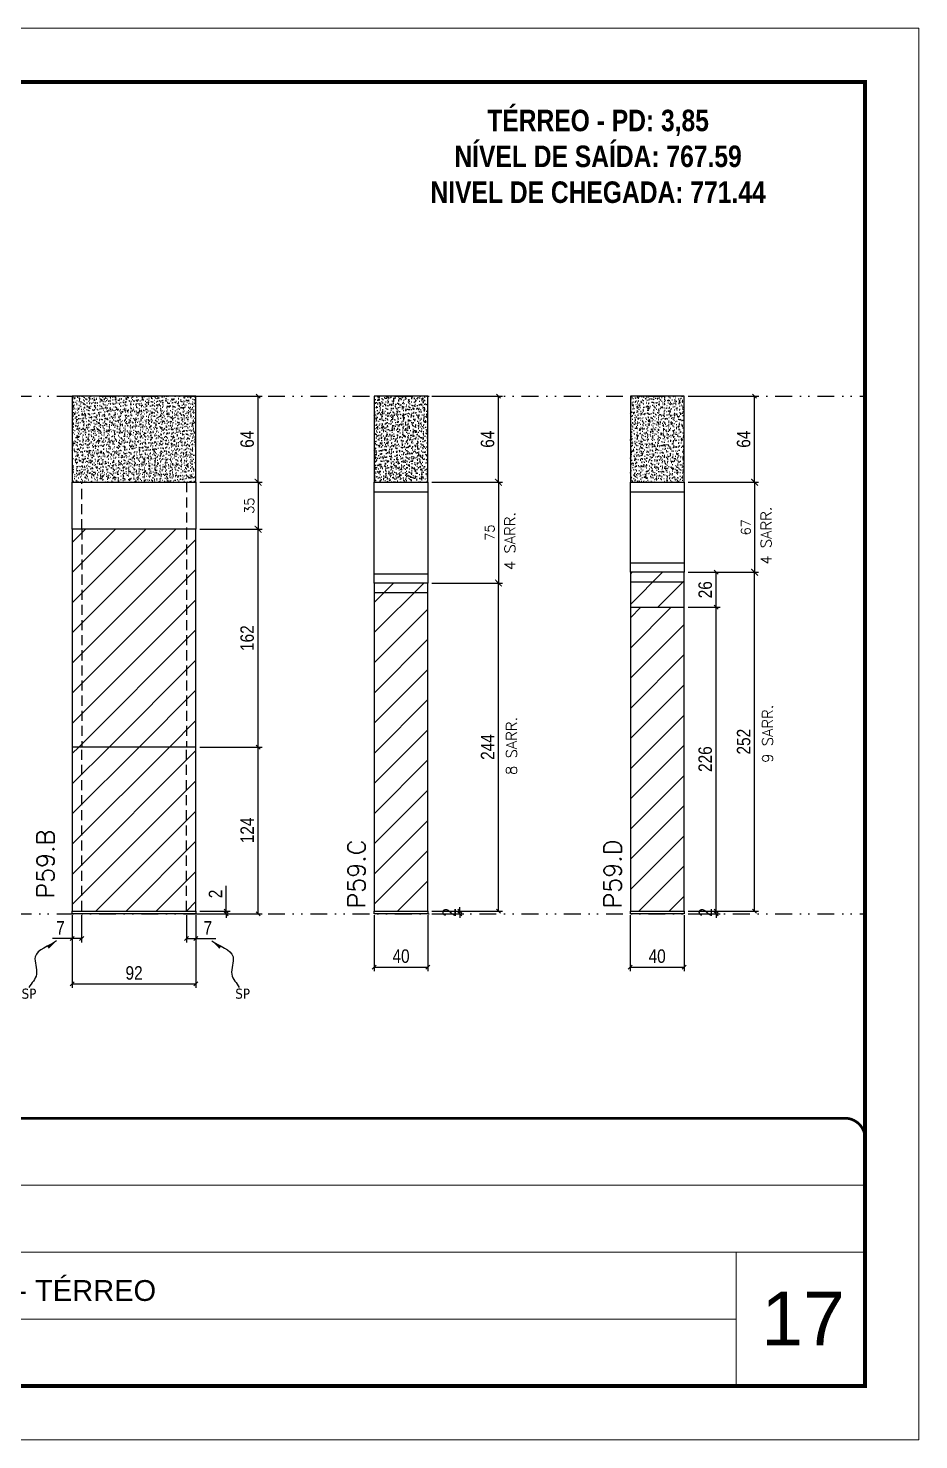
# Model space of a CAD drawing. Extents: x 1945 to 10875, y -3405 to 3369.
# Drawn here: x 2767 to 3430, y -3405 to -2355 of the extents above; entities that cross this region are included whole.
import ezdxf

# ---------------------------------------------------------------- set-up
doc = ezdxf.new("R2010")
doc.units = 0
for name, pattern in [('CONTINUO', [0]), ('DASHED', [0.75, 0.5, -0.25]), ('DIVIDE2', [0.625, 0.25, -0.125, 0, -0.125, 0, -0.125]), ('HIDDEN', [0.375, 0.25, -0.125])]:
    doc.linetypes.add(name, pattern=pattern)
for name, color, linetype, lineweight in [('CARIMBO', 255, 'Continuous', 9), ('Folhas', 255, 'Continuous', 9), ('Hachura', 251, 'Continuous', 9), ('SARRAFO DE PRESSAO', 251, 'DASHED', 9), ('Texto Seção', 7, 'Continuous', 15)]:
    doc.layers.add(name, color=color, linetype=linetype, lineweight=lineweight)
for name, color, linetype in [('COTA', 241, 'Continuous'), ('FUNDOS', 1, 'Continuous'), ('NOMENCLATURA', 7, 'Continuous'), ('Nível', 160, 'Continuous'), ('Painéis', 200, 'Continuous'), ('SARR_2.2x7', 40, 'Continuous'), ('Sarrafo de Pressão', 42, 'HIDDEN'), ('texto', 7, 'Continuous')]:
    doc.layers.add(name, color=color, linetype=linetype)
doc.styles.add('ARIAL', font='arial.ttf')
doc.styles.add('COTA TECNICA', font='techl___.ttf', dxfattribs={"height": 10})
doc.styles.add('COTA TECNICA-50', font='techl___.ttf', dxfattribs={"height": 10})
doc.styles.add('REGUA-120', font='ROMANS.shx', dxfattribs={"height": 15})
doc.styles.add('ROMANC', font='techb___.ttf', dxfattribs={"height": 2.5})
doc.styles.add('ROMANS', font='romans.shx')
doc.styles.get("Standard").update_dxf_attribs({"font": 'arial.ttf'})
doc.dimstyles.new('COTA PAINEL-50', dxfattribs={"dimtxt": 10, "dimasz": 3, "dimexe": 3, "dimexo": 3, "dimgap": 3, "dimtad": 1, "dimdec": 1, "dimzin": 12, "dimdsep": 46, "dimtxsty": 'COTA TECNICA-50', "dimblk1": 'OBLIQUE', "dimblk2": 'OBLIQUE', "dimsah": 1, "dimcen": 0.9, "dimclrd": 4, "dimclre": 4, "dimclrt": 240, "dimadec": 1, "dimazin": 3, "dimtfac": 1, "dimtdec": 1, "dimtmove": 0, "dimatfit": 3, "dimfxl": 1, "dimtolj": 1, "dimtzin": 12, "dimarcsym": 0})
doc.dimstyles.new('Cota Paínel', dxfattribs={"dimtxt": 7, "dimasz": 5, "dimexe": 3, "dimexo": 3, "dimgap": 3, "dimtad": 1, "dimdec": 1, "dimzin": 12, "dimdsep": 46, "dimtxsty": 'ROMANS', "dimblk": 'ARCHTICK', "dimcen": 0, "dimclrd": 4, "dimclre": 4, "dimclrt": 1, "dimadec": 1, "dimazin": 3, "dimtfac": 1, "dimtdec": 1, "dimtmove": 0, "dimatfit": 3, "dimldrblk": 'OBLIQUE', "dimfxl": 1, "dimtolj": 1, "dimtzin": 12, "dimarcsym": 0})
doc.dimstyles.new('PAINEL', dxfattribs={"dimtxt": 10, "dimasz": 3, "dimexe": 3, "dimexo": 3, "dimgap": 3, "dimtad": 1, "dimdec": 1, "dimzin": 12, "dimdsep": 46, "dimtxsty": 'COTA TECNICA', "dimblk1": 'OBLIQUE', "dimblk2": 'OBLIQUE', "dimsah": 1, "dimcen": 0.9, "dimclrd": 4, "dimclre": 4, "dimclrt": 240, "dimadec": 1, "dimazin": 3, "dimtfac": 1, "dimtdec": 1, "dimtmove": 0, "dimatfit": 3, "dimfxl": 1, "dimtolj": 1, "dimtzin": 12, "dimarcsym": 0})
doc.dimstyles.get("Standard").update_dxf_attribs({"dimtxt": 0.18, "dimasz": 0.18, "dimexe": 0.18, "dimexo": 0.0625, "dimgap": 0.09, "dimtad": 0, "dimtih": 1, "dimtoh": 1, "dimdec": 4, "dimzin": 0, "dimdsep": 46, "dimtxsty": 'Standard', "dimcen": 0.09, "dimadec": 0, "dimazin": 0, "dimtfac": 1, "dimtdec": 4, "dimtofl": 0, "dimtmove": 0, "dimatfit": 3, "dimfxl": 1, "dimtolj": 1, "dimtzin": 0, "dimarcsym": 0})
pattern_1 = [(45, (-128674.293, -34148.98), (-11.2253202, 11.2253202), [])]

# ---------------------------------------------------------------- blocks, each defined once
blk = doc.blocks.new('9999999999')
at = {"color": 30, "linetype": 'CONTINUO'}
for p, q in [((98564.6, 34379.6), (99584, 34379.6)), ((98564.6, 34329.8), (99488, 34329.8)), ((99584, 34329.8), (99488, 34329.8)), ((99488, 34329.8), (99488, 34230.2)), ((98564.6, 34280), (99488, 34280))]:
    blk.add_line(p, q, dxfattribs=at)
at = {"color": 30, "linetype": 'CONTINUO', "const_width": 2}
blk.add_lwpolyline([(99584, 34230.2), (99584, 34414.4, 0.414214), (99569, 34429.4), (98229, 34429.4, 0.414214), (98214, 34414.4), (98214, 34245.2, 0.414214), (98229, 34230.2), (99584, 34230.2)], format="xyb", dxfattribs=at)
at = {"layer": 'Folhas'}
blk.add_lwpolyline([(98139, 34190.2), (99624, 34190.2), (99624, 35240.2), (98139, 35240.2)], close=True, dxfattribs=at)
at = {"layer": 'Folhas', "color": 30, "const_width": 3}
blk.add_lwpolyline([(98214, 34230.2), (99584, 34230.2), (99584, 35200.2), (98214, 35200.2)], close=True, dxfattribs=at)
at = {"color": 7, "linetype": 'Continuous', "ltscale": 5, "style": 'ARIAL'}
blk.add_text('TRECHO II - TÉRREO', height=15.483, dxfattribs=at).set_placement((98837.7, 34293.5))
blk = doc.blocks.new('_Oblique')
at = {"color": 0, "linetype": 'ByBlock', "lineweight": -2}
blk.add_line((-0.5, -0.5), (0.5, 0.5), dxfattribs=at)
blk = doc.blocks.new('*D458')
at = {"layer": 'COTA', "color": 4, "lineweight": -2, "transparency": 16777216}
for p, q in [((3258.5, -2759.2), (3311, -2759.2)), ((3308, -3011.2), (3308, -2759.2)), ((3258.5, -3011.2), (3311, -3011.2))]:
    blk.add_line(p, q, dxfattribs=at)
at = {"layer": 'Defpoints', "color": 0, "transparency": 16777216}
for p in [(3255.5, -2759.2), (3308, -2759.2), (3255.5, -3011.2)]:
    blk.add_point(p, dxfattribs=at)
at = {"layer": 'COTA', "color": 4, "lineweight": -2, "transparency": 16777216, "xscale": 3, "yscale": 3, "zscale": 3}
for p, rotation in [((3308, -2759.2), 90), ((3308, -3011.2), 270)]:
    blk.add_blockref('_Oblique', p, dxfattribs=dict(at, rotation=rotation))
at = {"layer": 'COTA', "color": 240, "transparency": 16777216, "insert": (3299.9, -2885.2), "char_height": 10, "attachment_point": 5, "rotation": 90, "style": 'COTA TECNICA'}
blk.add_mtext('\\A1;252', dxfattribs=at)
blk = doc.blocks.new('*D459')
at = {"layer": 'COTA', "color": 4, "lineweight": -2, "transparency": 16777216}
for p, q in [((3215.5, -3014.2), (3215.5, -3055.9)), ((3255.5, -3014.2), (3255.5, -3055.9)), ((3215.5, -3052.9), (3255.5, -3052.9))]:
    blk.add_line(p, q, dxfattribs=at)
at = {"layer": 'Defpoints', "color": 0, "transparency": 16777216}
for p in [(3215.5, -3011.2), (3255.5, -3011.2), (3255.5, -3052.9)]:
    blk.add_point(p, dxfattribs=at)
at = {"layer": 'COTA', "color": 4, "lineweight": -2, "transparency": 16777216, "xscale": 3, "yscale": 3, "zscale": 3, "rotation": 180}
blk.add_blockref('_Oblique', (3215.5, -3052.9), dxfattribs=at)
at = {"layer": 'COTA', "color": 4, "lineweight": -2, "transparency": 16777216, "xscale": 3, "yscale": 3, "zscale": 3}
blk.add_blockref('_Oblique', (3255.5, -3052.9), dxfattribs=at)
at = {"layer": 'COTA', "color": 240, "transparency": 16777216, "insert": (3235.5, -3044.8), "char_height": 10, "attachment_point": 5, "style": 'COTA TECNICA'}
blk.add_mtext('\\A1;40', dxfattribs=at)
blk = doc.blocks.new('*D460')
at = {"layer": 'COTA', "color": 4, "linetype": 'ByBlock', "lineweight": -2, "transparency": 16777216}
for p, q in [((3258.5, -2628.2), (3311, -2628.2)), ((3308, -2692.2), (3308, -2628.2)), ((3258.5, -2692.2), (3311, -2692.2))]:
    blk.add_line(p, q, dxfattribs=at)
at = {"layer": 'Defpoints', "color": 0, "linetype": 'ByBlock', "transparency": 16777216}
for p in [(3255.5, -2628.2), (3308, -2628.2), (3255.5, -2692.2)]:
    blk.add_point(p, dxfattribs=at)
at = {"layer": 'COTA', "color": 4, "linetype": 'ByBlock', "lineweight": -2, "transparency": 16777216, "xscale": 3, "yscale": 3, "zscale": 3}
for p, rotation in [((3308, -2628.2), 90), ((3308, -2692.2), 270)]:
    blk.add_blockref('_Oblique', p, dxfattribs=dict(at, rotation=rotation))
at = {"layer": 'COTA', "color": 240, "linetype": 'ByBlock', "transparency": 16777216, "insert": (3299.9, -2660.2), "char_height": 10, "attachment_point": 5, "rotation": 90, "style": 'COTA TECNICA'}
blk.add_mtext('\\A1;64', dxfattribs=at)
blk = doc.blocks.new('*D461')
at = {"layer": 'COTA', "color": 4, "lineweight": -2, "transparency": 16777216}
for p, q in [((3258.5, -3011.2), (3282.4, -3011.2)), ((3258.5, -3013.2), (3282.4, -3013.2)), ((3279.4, -3011.2), (3279.4, -3008.2)), ((3279.4, -3013.2), (3279.4, -3011.2)), ((3279.4, -3013.2), (3279.4, -3016.2))]:
    blk.add_line(p, q, dxfattribs=at)
at = {"layer": 'Defpoints', "color": 0, "transparency": 16777216}
for p in [(3255.5, -3011.2), (3255.5, -3013.2), (3279.4, -3011.2)]:
    blk.add_point(p, dxfattribs=at)
at = {"layer": 'COTA', "color": 4, "lineweight": -2, "transparency": 16777216, "xscale": 3, "yscale": 3, "zscale": 3}
for p, rotation in [((3279.4, -3011.2), 270), ((3279.4, -3013.2), 90)]:
    blk.add_blockref('_Oblique', p, dxfattribs=dict(at, rotation=rotation))
at = {"layer": 'COTA', "color": 240, "transparency": 16777216, "insert": (3271.4, -3012.2), "char_height": 10, "attachment_point": 5, "rotation": 90, "style": 'COTA TECNICA-50'}
blk.add_mtext('\\A1;2', dxfattribs=at)
blk = doc.blocks.new('*D474')
at = {"layer": 'COTA', "color": 4, "linetype": 'ByBlock', "lineweight": -2, "transparency": 16777216}
for p, q in [((3258.5, -2785.2), (3282.4, -2785.2)), ((3279.4, -3011.2), (3279.4, -2785.2)), ((3258.5, -3011.2), (3282.4, -3011.2))]:
    blk.add_line(p, q, dxfattribs=at)
at = {"layer": 'Defpoints', "color": 0, "linetype": 'ByBlock', "transparency": 16777216}
for p in [(3255.5, -2785.2), (3279.4, -2785.2), (3255.5, -3011.2)]:
    blk.add_point(p, dxfattribs=at)
at = {"layer": 'COTA', "color": 4, "linetype": 'ByBlock', "lineweight": -2, "transparency": 16777216, "xscale": 3, "yscale": 3, "zscale": 3}
for p, rotation in [((3279.4, -2785.2), 90), ((3279.4, -3011.2), 270)]:
    blk.add_blockref('_Oblique', p, dxfattribs=dict(at, rotation=rotation))
at = {"layer": 'COTA', "color": 240, "linetype": 'ByBlock', "transparency": 16777216, "insert": (3271.3, -2898.2), "char_height": 10, "attachment_point": 5, "rotation": 90, "style": 'COTA TECNICA'}
blk.add_mtext('\\A1;226', dxfattribs=at)
blk = doc.blocks.new('*D475')
at = {"layer": 'COTA', "color": 4, "linetype": 'ByBlock', "lineweight": -2, "transparency": 16777216}
for p, q in [((3258.5, -2759.2), (3282.4, -2759.2)), ((3279.4, -2785.2), (3279.4, -2759.2)), ((3258.5, -2785.2), (3282.4, -2785.2))]:
    blk.add_line(p, q, dxfattribs=at)
at = {"layer": 'Defpoints', "color": 0, "linetype": 'ByBlock', "transparency": 16777216}
for p in [(3255.5, -2759.2), (3279.4, -2759.2), (3255.5, -2785.2)]:
    blk.add_point(p, dxfattribs=at)
at = {"layer": 'COTA', "color": 4, "linetype": 'ByBlock', "lineweight": -2, "transparency": 16777216, "xscale": 3, "yscale": 3, "zscale": 3}
for p, rotation in [((3279.4, -2759.2), 90), ((3279.4, -2785.2), 270)]:
    blk.add_blockref('_Oblique', p, dxfattribs=dict(at, rotation=rotation))
at = {"layer": 'COTA', "color": 240, "linetype": 'ByBlock', "transparency": 16777216, "insert": (3271.3, -2772.2), "char_height": 10, "attachment_point": 5, "rotation": 90, "style": 'COTA TECNICA'}
blk.add_mtext('\\A1;26', dxfattribs=at)
blk = doc.blocks.new('*D462')
at = {"layer": 'COTA', "color": 4, "lineweight": -2, "transparency": 16777216}
for p, q in [((3067.9, -2767.2), (3120.4, -2767.2)), ((3117.4, -3011.2), (3117.4, -2767.2)), ((3067.9, -3011.2), (3120.4, -3011.2))]:
    blk.add_line(p, q, dxfattribs=at)
at = {"layer": 'Defpoints', "color": 0, "transparency": 16777216}
for p in [(3064.9, -2767.2), (3117.4, -2767.2), (3064.9, -3011.2)]:
    blk.add_point(p, dxfattribs=at)
at = {"layer": 'COTA', "color": 4, "lineweight": -2, "transparency": 16777216, "xscale": 3, "yscale": 3, "zscale": 3}
for p, rotation in [((3117.4, -2767.2), 90), ((3117.4, -3011.2), 270)]:
    blk.add_blockref('_Oblique', p, dxfattribs=dict(at, rotation=rotation))
at = {"layer": 'COTA', "color": 240, "transparency": 16777216, "insert": (3109.3, -2889.2), "char_height": 10, "attachment_point": 5, "rotation": 90, "style": 'COTA TECNICA'}
blk.add_mtext('\\A1;244', dxfattribs=at)
blk = doc.blocks.new('*D463')
at = {"layer": 'COTA', "color": 4, "lineweight": -2, "transparency": 16777216}
for p, q in [((3067.9, -2628.2), (3120.4, -2628.2)), ((3117.4, -2692.2), (3117.4, -2628.2)), ((3067.9, -2692.2), (3120.4, -2692.2))]:
    blk.add_line(p, q, dxfattribs=at)
at = {"layer": 'Defpoints', "color": 0, "transparency": 16777216}
for p in [(3064.9, -2628.2), (3117.4, -2628.2), (3064.9, -2692.2)]:
    blk.add_point(p, dxfattribs=at)
at = {"layer": 'COTA', "color": 4, "lineweight": -2, "transparency": 16777216, "xscale": 3, "yscale": 3, "zscale": 3}
for p, rotation in [((3117.4, -2628.2), 90), ((3117.4, -2692.2), 270)]:
    blk.add_blockref('_Oblique', p, dxfattribs=dict(at, rotation=rotation))
at = {"layer": 'COTA', "color": 240, "transparency": 16777216, "insert": (3109.3, -2660.2), "char_height": 10, "attachment_point": 5, "rotation": 90, "style": 'COTA TECNICA'}
blk.add_mtext('\\A1;64', dxfattribs=at)
blk = doc.blocks.new('*D464')
at = {"layer": 'COTA', "color": 4, "lineweight": -2, "transparency": 16777216}
for p, q in [((3024.9, -3014.2), (3024.9, -3055.9)), ((3064.9, -3014.2), (3064.9, -3055.9)), ((3024.9, -3052.9), (3064.9, -3052.9))]:
    blk.add_line(p, q, dxfattribs=at)
at = {"layer": 'Defpoints', "color": 0, "transparency": 16777216}
for p in [(3024.9, -3011.2), (3064.9, -3011.2), (3064.9, -3052.9)]:
    blk.add_point(p, dxfattribs=at)
at = {"layer": 'COTA', "color": 4, "lineweight": -2, "transparency": 16777216, "xscale": 3, "yscale": 3, "zscale": 3, "rotation": 180}
blk.add_blockref('_Oblique', (3024.9, -3052.9), dxfattribs=at)
at = {"layer": 'COTA', "color": 4, "lineweight": -2, "transparency": 16777216, "xscale": 3, "yscale": 3, "zscale": 3}
blk.add_blockref('_Oblique', (3064.9, -3052.9), dxfattribs=at)
at = {"layer": 'COTA', "color": 240, "transparency": 16777216, "insert": (3044.9, -3044.8), "char_height": 10, "attachment_point": 5, "style": 'COTA TECNICA'}
blk.add_mtext('\\A1;40', dxfattribs=at)
blk = doc.blocks.new('*D465')
at = {"layer": 'COTA', "color": 4, "lineweight": -2, "transparency": 16777216}
for p, q in [((3067.9, -3011.2), (3091.7, -3011.2)), ((3067.9, -3013.2), (3091.7, -3013.2)), ((3088.7, -3011.2), (3088.7, -3008.2)), ((3088.7, -3013.2), (3088.7, -3011.2)), ((3088.7, -3013.2), (3088.7, -3016.2))]:
    blk.add_line(p, q, dxfattribs=at)
at = {"layer": 'Defpoints', "color": 0, "transparency": 16777216}
for p in [(3064.9, -3011.2), (3064.9, -3013.2), (3088.7, -3011.2)]:
    blk.add_point(p, dxfattribs=at)
at = {"layer": 'COTA', "color": 4, "lineweight": -2, "transparency": 16777216, "xscale": 3, "yscale": 3, "zscale": 3}
for p, rotation in [((3088.7, -3011.2), 270), ((3088.7, -3013.2), 90)]:
    blk.add_blockref('_Oblique', p, dxfattribs=dict(at, rotation=rotation))
at = {"layer": 'COTA', "color": 240, "transparency": 16777216, "insert": (3080.7, -3012.2), "char_height": 10, "attachment_point": 5, "rotation": 90, "style": 'COTA TECNICA-50'}
blk.add_mtext('\\A1;2', dxfattribs=at)
blk = doc.blocks.new('*D466')
at = {"layer": 'COTA', "color": 4, "lineweight": -2, "transparency": 16777216}
for p, q in [((2800.2, -3014.2), (2800.2, -3068.4)), ((2892.2, -3014.2), (2892.2, -3068.4)), ((2800.2, -3065.4), (2892.2, -3065.4))]:
    blk.add_line(p, q, dxfattribs=at)
at = {"layer": 'Defpoints', "color": 0, "transparency": 16777216}
for p in [(2800.2, -3011.2), (2892.2, -3011.2), (2892.2, -3065.4)]:
    blk.add_point(p, dxfattribs=at)
at = {"layer": 'COTA', "color": 4, "lineweight": -2, "transparency": 16777216, "xscale": 3, "yscale": 3, "zscale": 3, "rotation": 180}
blk.add_blockref('_Oblique', (2800.2, -3065.4), dxfattribs=at)
at = {"layer": 'COTA', "color": 4, "lineweight": -2, "transparency": 16777216, "xscale": 3, "yscale": 3, "zscale": 3}
blk.add_blockref('_Oblique', (2892.2, -3065.4), dxfattribs=at)
at = {"layer": 'COTA', "color": 240, "transparency": 16777216, "insert": (2846.2, -3057.3), "char_height": 10, "attachment_point": 5, "style": 'COTA TECNICA'}
blk.add_mtext('\\A1;92', dxfattribs=at)
blk = doc.blocks.new('*D467')
at = {"layer": 'COTA', "color": 4, "lineweight": -2, "transparency": 16777216}
for p, q in [((2895.2, -2628.2), (2941.5, -2628.2)), ((2938.5, -2692.2), (2938.5, -2628.2)), ((2895.2, -2692.2), (2941.5, -2692.2))]:
    blk.add_line(p, q, dxfattribs=at)
at = {"layer": 'Defpoints', "color": 0, "transparency": 16777216}
for p in [(2892.2, -2628.2), (2938.5, -2628.2), (2892.2, -2692.2)]:
    blk.add_point(p, dxfattribs=at)
at = {"layer": 'COTA', "color": 4, "lineweight": -2, "transparency": 16777216, "xscale": 3, "yscale": 3, "zscale": 3}
for p, rotation in [((2938.5, -2628.2), 90), ((2938.5, -2692.2), 270)]:
    blk.add_blockref('_Oblique', p, dxfattribs=dict(at, rotation=rotation))
at = {"layer": 'COTA', "color": 240, "transparency": 16777216, "insert": (2930.4, -2660.2), "char_height": 10, "attachment_point": 5, "rotation": 90, "style": 'COTA TECNICA'}
blk.add_mtext('\\A1;64', dxfattribs=at)
blk = doc.blocks.new('*D468')
at = {"layer": 'COTA', "color": 4, "lineweight": -2, "transparency": 16777216}
for p, q in [((2895.2, -2889.2), (2941.5, -2889.2)), ((2938.5, -3013.2), (2938.5, -2889.2)), ((2895.2, -3013.2), (2941.5, -3013.2))]:
    blk.add_line(p, q, dxfattribs=at)
at = {"layer": 'Defpoints', "color": 0, "transparency": 16777216}
for p in [(2892.2, -2889.2), (2938.5, -2889.2), (2892.2, -3013.2)]:
    blk.add_point(p, dxfattribs=at)
at = {"layer": 'COTA', "color": 4, "lineweight": -2, "transparency": 16777216, "xscale": 3, "yscale": 3, "zscale": 3}
for p, rotation in [((2938.5, -2889.2), 90), ((2938.5, -3013.2), 270)]:
    blk.add_blockref('_Oblique', p, dxfattribs=dict(at, rotation=rotation))
at = {"layer": 'COTA', "color": 240, "transparency": 16777216, "insert": (2930.4, -2951.2), "char_height": 10, "attachment_point": 5, "rotation": 90, "style": 'COTA TECNICA-50'}
blk.add_mtext('\\A1;124', dxfattribs=at)
blk = doc.blocks.new('*D469')
at = {"layer": 'COTA', "color": 4, "lineweight": -2, "transparency": 16777216}
for p, q in [((2914.8, -3011.2), (2914.8, -2992.4)), ((2895.2, -3011.2), (2917.8, -3011.2)), ((2895.2, -3013.2), (2917.8, -3013.2)), ((2914.8, -3013.2), (2914.8, -3011.2)), ((2914.8, -3013.2), (2914.8, -3016.2))]:
    blk.add_line(p, q, dxfattribs=at)
at = {"layer": 'Defpoints', "color": 0, "transparency": 16777216}
for p in [(2892.2, -3011.2), (2892.2, -3013.2), (2914.8, -3013.2)]:
    blk.add_point(p, dxfattribs=at)
at = {"layer": 'COTA', "color": 4, "lineweight": -2, "transparency": 16777216, "xscale": 3, "yscale": 3, "zscale": 3}
for p, rotation in [((2914.8, -3011.2), 270), ((2914.8, -3013.2), 90)]:
    blk.add_blockref('_Oblique', p, dxfattribs=dict(at, rotation=rotation))
at = {"layer": 'COTA', "color": 240, "transparency": 16777216, "insert": (2906.8, -2998.5), "char_height": 10, "attachment_point": 5, "rotation": 90, "style": 'COTA TECNICA-50'}
blk.add_mtext('\\A1;2', dxfattribs=at)
blk = doc.blocks.new('*D470')
at = {"layer": 'COTA', "color": 4, "lineweight": -2, "transparency": 16777216}
for p, q in [((2800.2, -3016.2), (2800.2, -3034.7)), ((2807.2, -3014.2), (2807.2, -3034.7)), ((2800.2, -3031.7), (2785.5, -3031.7)), ((2807.2, -3031.7), (2800.2, -3031.7))]:
    blk.add_line(p, q, dxfattribs=at)
at = {"layer": 'Defpoints', "color": 0, "transparency": 16777216}
for p in [(2800.2, -3013.2), (2807.2, -3011.2), (2800.2, -3031.7)]:
    blk.add_point(p, dxfattribs=at)
at = {"layer": 'COTA', "color": 4, "lineweight": -2, "transparency": 16777216, "xscale": 3, "yscale": 3, "zscale": 3, "rotation": 180}
blk.add_blockref('_Oblique', (2800.2, -3031.7), dxfattribs=at)
at = {"layer": 'COTA', "color": 4, "lineweight": -2, "transparency": 16777216, "xscale": 3, "yscale": 3, "zscale": 3}
blk.add_blockref('_Oblique', (2807.2, -3031.7), dxfattribs=at)
at = {"layer": 'COTA', "color": 240, "transparency": 16777216, "insert": (2791.4, -3023.7), "char_height": 10, "attachment_point": 5, "style": 'COTA TECNICA-50'}
blk.add_mtext('\\A1;7', dxfattribs=at)
blk = doc.blocks.new('*D471')
at = {"layer": 'COTA', "color": 4, "lineweight": -2, "transparency": 16777216}
for p, q in [((2885.2, -3014.2), (2885.2, -3034.7)), ((2892.2, -3016.2), (2892.2, -3034.7)), ((2885.2, -3031.7), (2892.2, -3031.7)), ((2892.2, -3031.7), (2907, -3031.7))]:
    blk.add_line(p, q, dxfattribs=at)
at = {"layer": 'Defpoints', "color": 0, "transparency": 16777216}
for p in [(2885.2, -3011.2), (2892.2, -3013.2), (2892.2, -3031.7)]:
    blk.add_point(p, dxfattribs=at)
at = {"layer": 'COTA', "color": 4, "lineweight": -2, "transparency": 16777216, "xscale": 3, "yscale": 3, "zscale": 3, "rotation": 180}
blk.add_blockref('_Oblique', (2885.2, -3031.7), dxfattribs=at)
at = {"layer": 'COTA', "color": 4, "lineweight": -2, "transparency": 16777216, "xscale": 3, "yscale": 3, "zscale": 3}
blk.add_blockref('_Oblique', (2892.2, -3031.7), dxfattribs=at)
at = {"layer": 'COTA', "color": 240, "transparency": 16777216, "insert": (2901.1, -3023.7), "char_height": 10, "attachment_point": 5, "style": 'COTA TECNICA-50'}
blk.add_mtext('\\A1;7', dxfattribs=at)
blk = doc.blocks.new('*D472')
at = {"layer": 'Defpoints', "color": 0, "linetype": 'ByBlock', "transparency": 16777216}
for p in [(2892.2, -2727.2), (2938.5, -2727.2), (2892.2, -2889.2)]:
    blk.add_point(p, dxfattribs=at)
at = {"layer": 'FUNDOS', "color": 4, "linetype": 'ByBlock', "lineweight": -2, "transparency": 16777216}
for p, q in [((2895.2, -2727.2), (2941.5, -2727.2)), ((2938.5, -2889.2), (2938.5, -2727.2)), ((2895.2, -2889.2), (2941.5, -2889.2))]:
    blk.add_line(p, q, dxfattribs=at)
at = {"layer": 'FUNDOS', "color": 4, "linetype": 'ByBlock', "lineweight": -2, "transparency": 16777216, "xscale": 3, "yscale": 3, "zscale": 3}
for p, rotation in [((2938.5, -2727.2), 90), ((2938.5, -2889.2), 270)]:
    blk.add_blockref('_Oblique', p, dxfattribs=dict(at, rotation=rotation))
at = {"layer": 'FUNDOS', "color": 240, "linetype": 'ByBlock', "transparency": 16777216, "insert": (2930.4, -2808.2), "char_height": 10, "attachment_point": 5, "rotation": 90, "style": 'COTA TECNICA'}
blk.add_mtext('\\A1;162', dxfattribs=at)
blk = doc.blocks.new('_ArchTick')
at = {"color": 0, "linetype": 'ByBlock', "const_width": 0.15}
blk.add_lwpolyline([(-0.5, -0.5), (0.5, 0.5)], dxfattribs=at)
blk = doc.blocks.new('*D478')
at = {"layer": 'COTA', "color": 4, "lineweight": -2, "transparency": 16777216}
for p, q in [((2895.2, -2692.2), (2941.5, -2692.2)), ((2938.5, -2692.2), (2938.5, -2727.2)), ((2895.2, -2727.2), (2941.5, -2727.2))]:
    blk.add_line(p, q, dxfattribs=at)
at = {"layer": 'Defpoints', "color": 0, "transparency": 16777216}
for p in [(2892.2, -2692.2), (2892.2, -2727.2), (2938.5, -2727.2)]:
    blk.add_point(p, dxfattribs=at)
at = {"layer": 'COTA', "color": 4, "lineweight": -2, "transparency": 16777216, "xscale": 5, "yscale": 5, "zscale": 5}
for p, rotation in [((2938.5, -2692.2), 90), ((2938.5, -2727.2), 270)]:
    blk.add_blockref('_ArchTick', p, dxfattribs=dict(at, rotation=rotation))
at = {"layer": 'COTA', "color": 1, "transparency": 16777216, "insert": (2932, -2709.7), "char_height": 7, "attachment_point": 5, "rotation": 90, "style": 'ROMANS'}
blk.add_mtext('\\A1;35', dxfattribs=at)
blk = doc.blocks.new('*D479')
at = {"layer": 'COTA', "color": 4, "lineweight": -2, "transparency": 16777216}
for p, q in [((3067.9, -2692.2), (3120.4, -2692.2)), ((3117.4, -2692.2), (3117.4, -2767.2)), ((3067.9, -2767.2), (3120.4, -2767.2))]:
    blk.add_line(p, q, dxfattribs=at)
at = {"layer": 'Defpoints', "color": 0, "transparency": 16777216}
for p in [(3064.9, -2692.2), (3064.9, -2767.2), (3117.4, -2767.2)]:
    blk.add_point(p, dxfattribs=at)
at = {"layer": 'COTA', "color": 4, "lineweight": -2, "transparency": 16777216, "xscale": 5, "yscale": 5, "zscale": 5}
for p, rotation in [((3117.4, -2692.2), 90), ((3117.4, -2767.2), 270)]:
    blk.add_blockref('_ArchTick', p, dxfattribs=dict(at, rotation=rotation))
at = {"layer": 'COTA', "color": 1, "transparency": 16777216, "insert": (3110.9, -2729.7), "char_height": 7, "attachment_point": 5, "rotation": 90, "style": 'ROMANS'}
blk.add_mtext('\\A1;75', dxfattribs=at)
blk = doc.blocks.new('*D473')
at = {"layer": 'COTA', "color": 4, "lineweight": -2, "transparency": 16777216}
for p, q in [((3258.5, -2692.2), (3311, -2692.2)), ((3308, -2692.2), (3308, -2759.2)), ((3258.5, -2759.2), (3311, -2759.2))]:
    blk.add_line(p, q, dxfattribs=at)
at = {"layer": 'Defpoints', "color": 0, "transparency": 16777216}
for p in [(3255.5, -2692.2), (3255.5, -2759.2), (3308, -2759.2)]:
    blk.add_point(p, dxfattribs=at)
at = {"layer": 'COTA', "color": 4, "lineweight": -2, "transparency": 16777216, "xscale": 5, "yscale": 5, "zscale": 5}
for p, rotation in [((3308, -2692.2), 90), ((3308, -2759.2), 270)]:
    blk.add_blockref('_ArchTick', p, dxfattribs=dict(at, rotation=rotation))
at = {"layer": 'COTA', "color": 1, "transparency": 16777216, "insert": (3301.5, -2725.7), "char_height": 7, "attachment_point": 5, "rotation": 90, "style": 'ROMANS'}
blk.add_mtext('\\A1;67', dxfattribs=at)

msp = doc.modelspace()

# ---------------------------------------------------------------- hatches: boundary and pattern name
at = {"layer": 'COTA', "linetype": 'ByBlock'}
h = msp.add_hatch(dxfattribs=at)
h.set_pattern_fill('AR-CONC', color=256, scale=0.03)
h.set_pattern_definition([(50, (-128302.8376, -29517.48), (5.46554007, -0.47817257), [0.5715, -6.2865]), (355, (-128302.8376, -29517.48), (-1.05730264, 5.73170536), [0.4572, -5.02921753]), (100.4514447, (-128302.382, -29517.52), (4.40823741, 5.25353256), [0.48570026, -5.34270734]), (46.1842, (-128302.8376, -29515.956), (8.13237123, -1.26126984), [0.85725, -9.42975]), (96.6355576, (-128302.16, -29516.061), (7.122124, 7.42278374), [0.7285507, -8.01406824]), (351.184151, (-128302.8376, -29515.956), (7.122124, 7.42278374), [0.685799, -7.54379196]), (21, (-128302.0756, -29516.337), (4.54843174, -3.06795595), [0.5715, -6.2865]), (326, (-128302.0756, -29516.337), (1.85406085, 5.52563898), [0.4572, -5.0292]), (71.451445, (-128301.6965, -29516.5927), (6.40249258, 2.45768307), [0.48570026, -5.34269813]), (37.5, (-128302.8376, -29517.48), (0.092658098, 2.536651166), [0, -4.96824, 0, -5.1054, 0, -5.04825]), (7.5, (-128302.8376, -29517.48), (2.004589875, 3.005417245), [0, -2.91084, 0, -4.85394, 0, -1.92405]), (327.5, (-128304.5368, -29517.48), (4.067717855, -0.17186232), [0, -1.905, 0, -5.9436, 0, -7.8867]), (317.5, (-128305.2988, -29517.48), (4.44387544, 0.76279473), [0, -2.4765, 0, -3.94716, 0, -5.6007])])
h.paths.add_polyline_path([(2800.25, -2692.22), (2892.25, -2692.22), (2892.25, -2628.22), (2800.25, -2628.22)])
h = msp.add_hatch(dxfattribs=at)
h.set_pattern_fill('AR-CONC', color=256, scale=0.03)
h.set_pattern_definition([(50, (-1598.5, -1158.575), (5.46554, -0.4781726), [0.5715, -6.2865]), (355, (-1598.5, -1158.575), (-1.0573026, 5.7317054), [0.4572, -5.0292175]), (100.45144, (-1598.0445, -1158.615), (4.4082374, 5.2535326), [0.4857, -5.3427073]), (46.1842, (-1598.5, -1157.051), (8.132371, -1.26127), [0.85725, -9.42975]), (96.63556, (-1597.822, -1157.156), (7.122124, 7.422784), [0.72855, -8.014068]), (351.18415, (-1598.5, -1157.051), (7.122124, 7.422784), [0.685799, -7.543792]), (21, (-1597.738, -1157.432), (4.5484317, -3.067956), [0.5715, -6.2865]), (326, (-1597.738, -1157.432), (1.854061, 5.525639), [0.4572, -5.0292]), (71.45144, (-1597.359, -1157.688), (6.4024926, 2.457683), [0.4857, -5.342698]), (37.5, (-1598.5, -1158.5751), (0.0926581, 2.5366512), [0, -4.96824, 0, -5.1054, 0, -5.04825]), (7.5, (-1598.5, -1158.575), (2.0045899, 3.0054172), [0, -2.91084, 0, -4.85394, 0, -1.92405]), (327.5, (-1600.1993, -1158.5751), (4.06771786, -0.1718623), [0, -1.905, 0, -5.9436, 0, -7.8867]), (317.5, (-1600.9613, -1158.575), (4.4438754, 0.7627947), [0, -2.4765, 0, -3.94716, 0, -5.6007])])
h.paths.add_polyline_path([(3064.93, -2692.24), (3064.93, -2628.22), (3024.93, -2628.22), (3024.93, -2692.24)])
h = msp.add_hatch(dxfattribs=at)
h.set_pattern_fill('AR-CONC', color=256, scale=0.03)
h.set_pattern_definition([(50, (-128398.4897, -29483.48), (5.46554007, -0.47817257), [0.5715, -6.2865]), (355, (-128398.49, -29483.48), (-1.05730264, 5.73170536), [0.4572, -5.02921753]), (100.4514447, (-128398.0343, -29483.52), (4.40823741, 5.25353256), [0.48570026, -5.34270734]), (46.1842, (-128398.49, -29481.956), (8.13237123, -1.26126984), [0.85725, -9.42975]), (96.6355576, (-128397.812, -29482.061), (7.122124, 7.42278374), [0.7285507, -8.01406824]), (351.184151, (-128398.49, -29481.956), (7.122124, 7.42278374), [0.685799, -7.54379196]), (21, (-128397.7277, -29482.337), (4.54843174, -3.06795595), [0.5715, -6.2865]), (326, (-128397.728, -29482.337), (1.85406085, 5.52563898), [0.4572, -5.0292]), (71.451445, (-128397.3487, -29482.5927), (6.40249258, 2.45768307), [0.48570026, -5.34269813]), (37.5, (-128398.4897, -29483.48), (0.092658098, 2.536651166), [0, -4.96824, 0, -5.1054, 0, -5.04825]), (7.5, (-128398.4897, -29483.48), (2.004589875, 3.005417245), [0, -2.91084, 0, -4.85394, 0, -1.92405]), (327.5, (-128400.189, -29483.48), (4.067717855, -0.17186232), [0, -1.905, 0, -5.9436, 0, -7.8867]), (317.5, (-128400.951, -29483.48), (4.44387544, 0.76279473), [0, -2.4765, 0, -3.94716, 0, -5.6007])])
h.paths.add_polyline_path([(3215.54, -2692.24), (3255.54, -2692.24), (3255.54, -2628.22), (3215.54, -2628.22)])
at = {"layer": 'Hachura', "linetype": 'ByBlock'}
h = msp.add_hatch(dxfattribs=at)
h.set_pattern_fill('ANSI31', color=256, scale=5)
h.set_pattern_definition(pattern_1)
h.paths.add_polyline_path([(2892.25, -2727.22), (2800.25, -2727.22), (2800.25, -2889.22), (2892.25, -2889.22)])
h = msp.add_hatch(dxfattribs=at)
h.set_pattern_fill('ANSI31', color=256, scale=5)
h.set_pattern_definition([(45, (-128674.293, -34138.98), (-11.2253202, 11.2253202), [])])
h.paths.add_polyline_path([(3215.54, -2759.24), (3215.54, -2785.22), (3255.54, -2785.22), (3255.54, -2759.24)])
h = msp.add_hatch(dxfattribs=at)
h.set_pattern_fill('ANSI31', color=256, scale=5)
h.set_pattern_definition(pattern_1)
h.paths.add_polyline_path([(3064.93, -2767.24), (3024.93, -2767.24), (3024.93, -3011.22), (3064.93, -3011.22)])
h = msp.add_hatch(dxfattribs=at)
h.set_pattern_fill('ANSI31', color=256, scale=5)
h.set_pattern_definition(pattern_1)
h.paths.add_polyline_path([(3255.54, -2785.22), (3215.54, -2785.22), (3215.54, -3011.22), (3255.54, -3011.22)])
h = msp.add_hatch(dxfattribs=at)
h.set_pattern_fill('ANSI31', color=256, scale=5)
h.set_pattern_definition(pattern_1)
h.paths.add_polyline_path([(2892.25, -2889.22), (2800.25, -2889.22), (2800.25, -3011.22), (2892.25, -3011.22)])

# ---------------------------------------------------------------- linework, layer by layer
at = {"layer": 'COTA', "linetype": 'ByBlock'}
for points in [[(2800.25, -2692.22), (2892.25, -2692.22), (2892.25, -2628.22), (2800.25, -2628.22)], [(3024.93, -2692.24), (3064.93, -2692.24), (3064.93, -2628.22), (3024.93, -2628.22)], [(3215.54, -2692.24), (3255.54, -2692.24), (3255.54, -2628.22), (3215.54, -2628.22)]]:
    msp.add_lwpolyline(points, close=True, dxfattribs=at)
at = {"layer": 'Nível', "color": 4, "linetype": 'DIVIDE2', "ltscale": 50}
for p, q in [((2379.86, -2628.22), (3390.21, -2628.22)), ((2379.86, -3013.22), (3390.21, -3013.22))]:
    msp.add_line(p, q, dxfattribs=at)
at = {"layer": 'Painéis'}
for p, q in [((2800.25, -2692.22), (2892.25, -2692.22)), ((2800.25, -2727.22), (2800.25, -2692.22)), ((2892.25, -2692.22), (2892.25, -2727.22)), ((3024.93, -2692.24), (3064.93, -2692.24)), ((3024.93, -2767.24), (3024.93, -2692.24)), ((3064.93, -2692.24), (3064.93, -2767.24)), ((3215.54, -2692.24), (3255.54, -2692.24)), ((3215.54, -2759.24), (3215.54, -2692.24)), ((3255.54, -2692.24), (3255.54, -2759.24)), ((2892.25, -2727.22), (2800.25, -2727.22)), ((2800.25, -2727.22), (2800.25, -2889.22)), ((2892.25, -2889.22), (2892.25, -2727.22)), ((3064.93, -2767.24), (3024.93, -2767.24)), ((3215.54, -2785.22), (3255.54, -2785.22)), ((3024.93, -3011.22), (3064.93, -3011.22)), ((3024.93, -3013.22), (3024.93, -3011.22)), ((3064.93, -3013.22), (3024.93, -3013.22)), ((3064.93, -3011.22), (3064.93, -3013.22)), ((3215.54, -3011.22), (3255.54, -3011.22)), ((3215.54, -3013.22), (3215.54, -3011.22)), ((3255.54, -3013.22), (3215.54, -3013.22)), ((3255.54, -3011.22), (3255.54, -3013.22))]:
    msp.add_line(p, q, dxfattribs=at)
for points in [[(3215.54, -3011.22), (3255.54, -3011.22), (3255.54, -2759.24), (3215.54, -2759.24)], [(3024.93, -3011.22), (3064.93, -3011.22), (3064.93, -2767.24), (3024.93, -2767.24)], [(2800.25, -3011.22), (2892.25, -3011.22), (2892.25, -2889.22), (2800.25, -2889.22)], [(2800.25, -3011.22), (2892.25, -3011.22), (2892.25, -3013.22), (2800.25, -3013.22)]]:
    msp.add_lwpolyline(points, close=True, dxfattribs=at)
at = {"layer": 'SARR_2.2x7'}
for p, q in [((3024.93, -2699.24), (3064.93, -2699.24)), ((3215.54, -2699.24), (3255.54, -2699.24)), ((3024.93, -2760.24), (3064.93, -2760.24)), ((3215.54, -2752.24), (3255.54, -2752.24)), ((3215.54, -2766.24), (3255.54, -2766.24)), ((3024.93, -2774.24), (3064.93, -2774.24))]:
    msp.add_line(p, q, dxfattribs=at)
at = {"layer": 'Sarrafo de Pressão', "ltscale": 30}
for p, q in [((2807.25, -2727.22), (2807.25, -2692.22)), ((2885.25, -2692.22), (2885.25, -2727.22)), ((2807.25, -2727.22), (2807.25, -2889.22)), ((2885.25, -2727.22), (2885.25, -2889.22)), ((2807.25, -3011.22), (2807.25, -2889.22)), ((2885.25, -3011.22), (2885.25, -2889.22))]:
    msp.add_line(p, q, dxfattribs=at)

# ---------------------------------------------------------------- block references
at = {"layer": 'SARRAFO DE PRESSAO', "color": 6, "linetype": 'ByBlock'}
msp.add_blockref('9999999999', (-96193.77, -37594.71), dxfattribs=at)

# ---------------------------------------------------------------- texts
at = {"layer": 'CARIMBO', "style": 'ARIAL'}
msp.add_text('17', height=40, dxfattribs=at).set_placement((3313.07, -3334.36))
at = {"layer": 'NOMENCLATURA', "color": 2, "insert": (3191.53, -2388.44), "char_height": 16, "attachment_point": 2, "style": 'ROMANC'}
msp.add_mtext_dynamic_manual_height_columns('\\PTÉRREO - PD: 3,85\\PNÍVEL DE SAÍDA: 767.59\\PNIVEL DE CHEGADA: 771.44', width=300.2766, gutter_width=1, heights=[0], dxfattribs=at)
at = {"layer": 'texto', "color": 0, "char_height": 7.5, "attachment_point": 5}
for insert in [(2768, -3072.71), (2927.02, -3072.71)]:
    msp.add_mtext('{\\fTahoma|b0|i0|c0|p34;\\C4;SP}', dxfattribs=dict(at, insert=insert))
at = {"layer": 'Texto Seção', "linetype": 'Continuous', "style": 'ROMANS'}
for s, p in [('4 SARR.', (3129.94, -2757.56)), ('4 SARR.', (3320.55, -2753.56)), ('9 SARR.', (3321.71, -2900.9)), ('8 SARR.', (3131.1, -2909.98))]:
    msp.add_text(s, height=8, rotation=90, dxfattribs=at).set_placement(p)
at = {"layer": 'Texto Seção', "char_height": 13, "width": 285.3299, "attachment_point": 7, "rotation": 90, "style": 'REGUA-120'}
for s, insert in [('\\pxt3;P59.B', (2786.78, -3001.97)), ('P59.C', (3018.28, -3009.29)), ('P59.D', (3208.89, -3009.29))]:
    msp.add_mtext(s, dxfattribs=dict(at, insert=insert))

# ---------------------------------------------------------------- dimensions: what is measured, and where the dimension line sits
at = {"layer": 'COTA'}
for base, p1, p2, picture, middle in [((2938.49, -2628.22), (2892.25, -2692.22), (2892.25, -2628.22), '*D467', (2930.38, -2660.22)), ((3117.42, -2628.22), (3064.93, -2692.24), (3064.93, -2628.22), '*D463', (3109.32, -2660.23)), ((3308.03, -2759.24), (3255.54, -3011.22), (3255.54, -2759.24), '*D458', (3299.92, -2885.23)), ((3117.42, -2767.24), (3064.93, -3011.22), (3064.93, -2767.24), '*D462', (3109.34, -2889.23))]:
    dim = msp.add_linear_dim(base=base, p1=p1, p2=p2, angle=90, dimstyle='PAINEL', override={"dimarcsym": 2}, dxfattribs=at)
    dim.commit()
    dim.dimension.update_dxf_attribs({"geometry": picture, "text_midpoint": middle})
at = {"layer": 'COTA', "linetype": 'ByBlock'}
for base, p1, p2, picture, middle in [((3308.03, -2628.22), (3255.54, -2692.24), (3255.54, -2628.22), '*D460', (3299.92, -2660.23)), ((3279.35, -2785.22), (3255.54, -3011.22), (3255.54, -2785.22), '*D474', (3271.25, -2898.22))]:
    dim = msp.add_linear_dim(base=base, p1=p1, p2=p2, angle=90, dimstyle='PAINEL', dxfattribs=at)
    dim.commit()
    dim.dimension.update_dxf_attribs({"geometry": picture, "text_midpoint": middle})
at = {"layer": 'COTA'}
for base, p1, p2, angle, dimstyle, picture, middle in [((2938.49, -2727.22), (2892.25, -2692.22), (2892.25, -2727.22), 90, 'Cota Paínel', '*D478', (2931.99, -2709.72)), ((3117.42, -2767.24), (3064.93, -2692.24), (3064.93, -2767.24), 90, 'Cota Paínel', '*D479', (3110.92, -2729.74)), ((3308.03, -2759.24), (3255.54, -2692.24), (3255.54, -2759.24), 90, 'Cota Paínel', '*D473', (3301.53, -2725.74)), ((2938.49, -2889.22), (2892.25, -3013.22), (2892.25, -2889.22), 90, 'COTA PAINEL-50', '*D468', (2930.41, -2951.22)), ((2800.25, -3031.73), (2807.25, -3011.22), (2800.25, -3013.22), 180, 'COTA PAINEL-50', '*D470', (2791.38, -3023.65))]:
    dim = msp.add_linear_dim(base=base, p1=p1, p2=p2, angle=angle, dimstyle=dimstyle, dxfattribs=at)
    dim.commit()
    dim.dimension.update_dxf_attribs({"geometry": picture, "text_midpoint": middle})
at = {"layer": 'COTA', "linetype": 'ByBlock'}
dim = msp.add_linear_dim(base=(3279.35, -2759.24), p1=(3255.54, -2785.22), p2=(3255.54, -2759.24), angle=90, dimstyle='PAINEL', override={"dimtmove": 1}, dxfattribs=at)
dim.commit()
dim.dimension.update_dxf_attribs({"geometry": '*D475', "text_midpoint": (3279.35, -2772.23), "dimtype": 160})
at = {"layer": 'COTA'}
for base, p1, p2, picture, middle in [((2914.77, -3013.22), (2892.25, -3011.22), (2892.25, -3013.22), '*D469', (2914.77, -2998.47)), ((3088.74, -3011.22), (3064.93, -3013.22), (3064.93, -3011.22), '*D465', (3088.74, -3012.22)), ((3279.35, -3011.22), (3255.54, -3013.22), (3255.54, -3011.22), '*D461', (3279.35, -3012.22))]:
    dim = msp.add_linear_dim(base=base, p1=p1, p2=p2, angle=90, dimstyle='COTA PAINEL-50', dxfattribs=at)
    dim.commit()
    dim.dimension.update_dxf_attribs({"geometry": picture, "text_midpoint": middle, "dimtype": 160})
for base, p1, p2, picture, middle in [((2892.25, -3065.39), (2800.25, -3011.22), (2892.25, -3011.22), '*D466', (2846.25, -3057.31)), ((3064.93, -3052.95), (3024.93, -3011.22), (3064.93, -3011.22), '*D464', (3044.93, -3044.84)), ((3255.54, -3052.95), (3215.54, -3011.22), (3255.54, -3011.22), '*D459', (3235.54, -3044.84))]:
    dim = msp.add_linear_dim(base=base, p1=p1, p2=p2, dimstyle='PAINEL', override={"dimarcsym": 2}, dxfattribs=at)
    dim.commit()
    dim.dimension.update_dxf_attribs({"geometry": picture, "text_midpoint": middle})
dim = msp.add_linear_dim(base=(2892.25, -3031.73), p1=(2885.25, -3011.22), p2=(2892.25, -3013.22), dimstyle='COTA PAINEL-50', dxfattribs=at)
dim.commit()
dim.dimension.update_dxf_attribs({"geometry": '*D471', "text_midpoint": (2901.11, -3023.65)})
at = {"layer": 'FUNDOS', "linetype": 'ByBlock'}
dim = msp.add_linear_dim(base=(2938.49, -2727.22), p1=(2892.25, -2889.22), p2=(2892.25, -2727.22), angle=90, dimstyle='PAINEL', dxfattribs=at)
dim.commit()
dim.dimension.update_dxf_attribs({"geometry": '*D472', "text_midpoint": (2930.38, -2808.22)})

# ---------------------------------------------------------------- leaders
at = {"layer": 'COTA', "path_type": 1}
for points in [[(2788.42, -3033.4), (2772.63, -3045.23), (2773.56, -3058.24), (2768, -3068.02)], [(2904.08, -3033.4), (2919.86, -3045.23), (2918.94, -3058.24), (2924.49, -3068.02)]]:
    msp.add_leader(points, dimstyle='Standard', override={"dimasz": 8}, dxfattribs=at)

doc.saveas('drawing.dxf')
